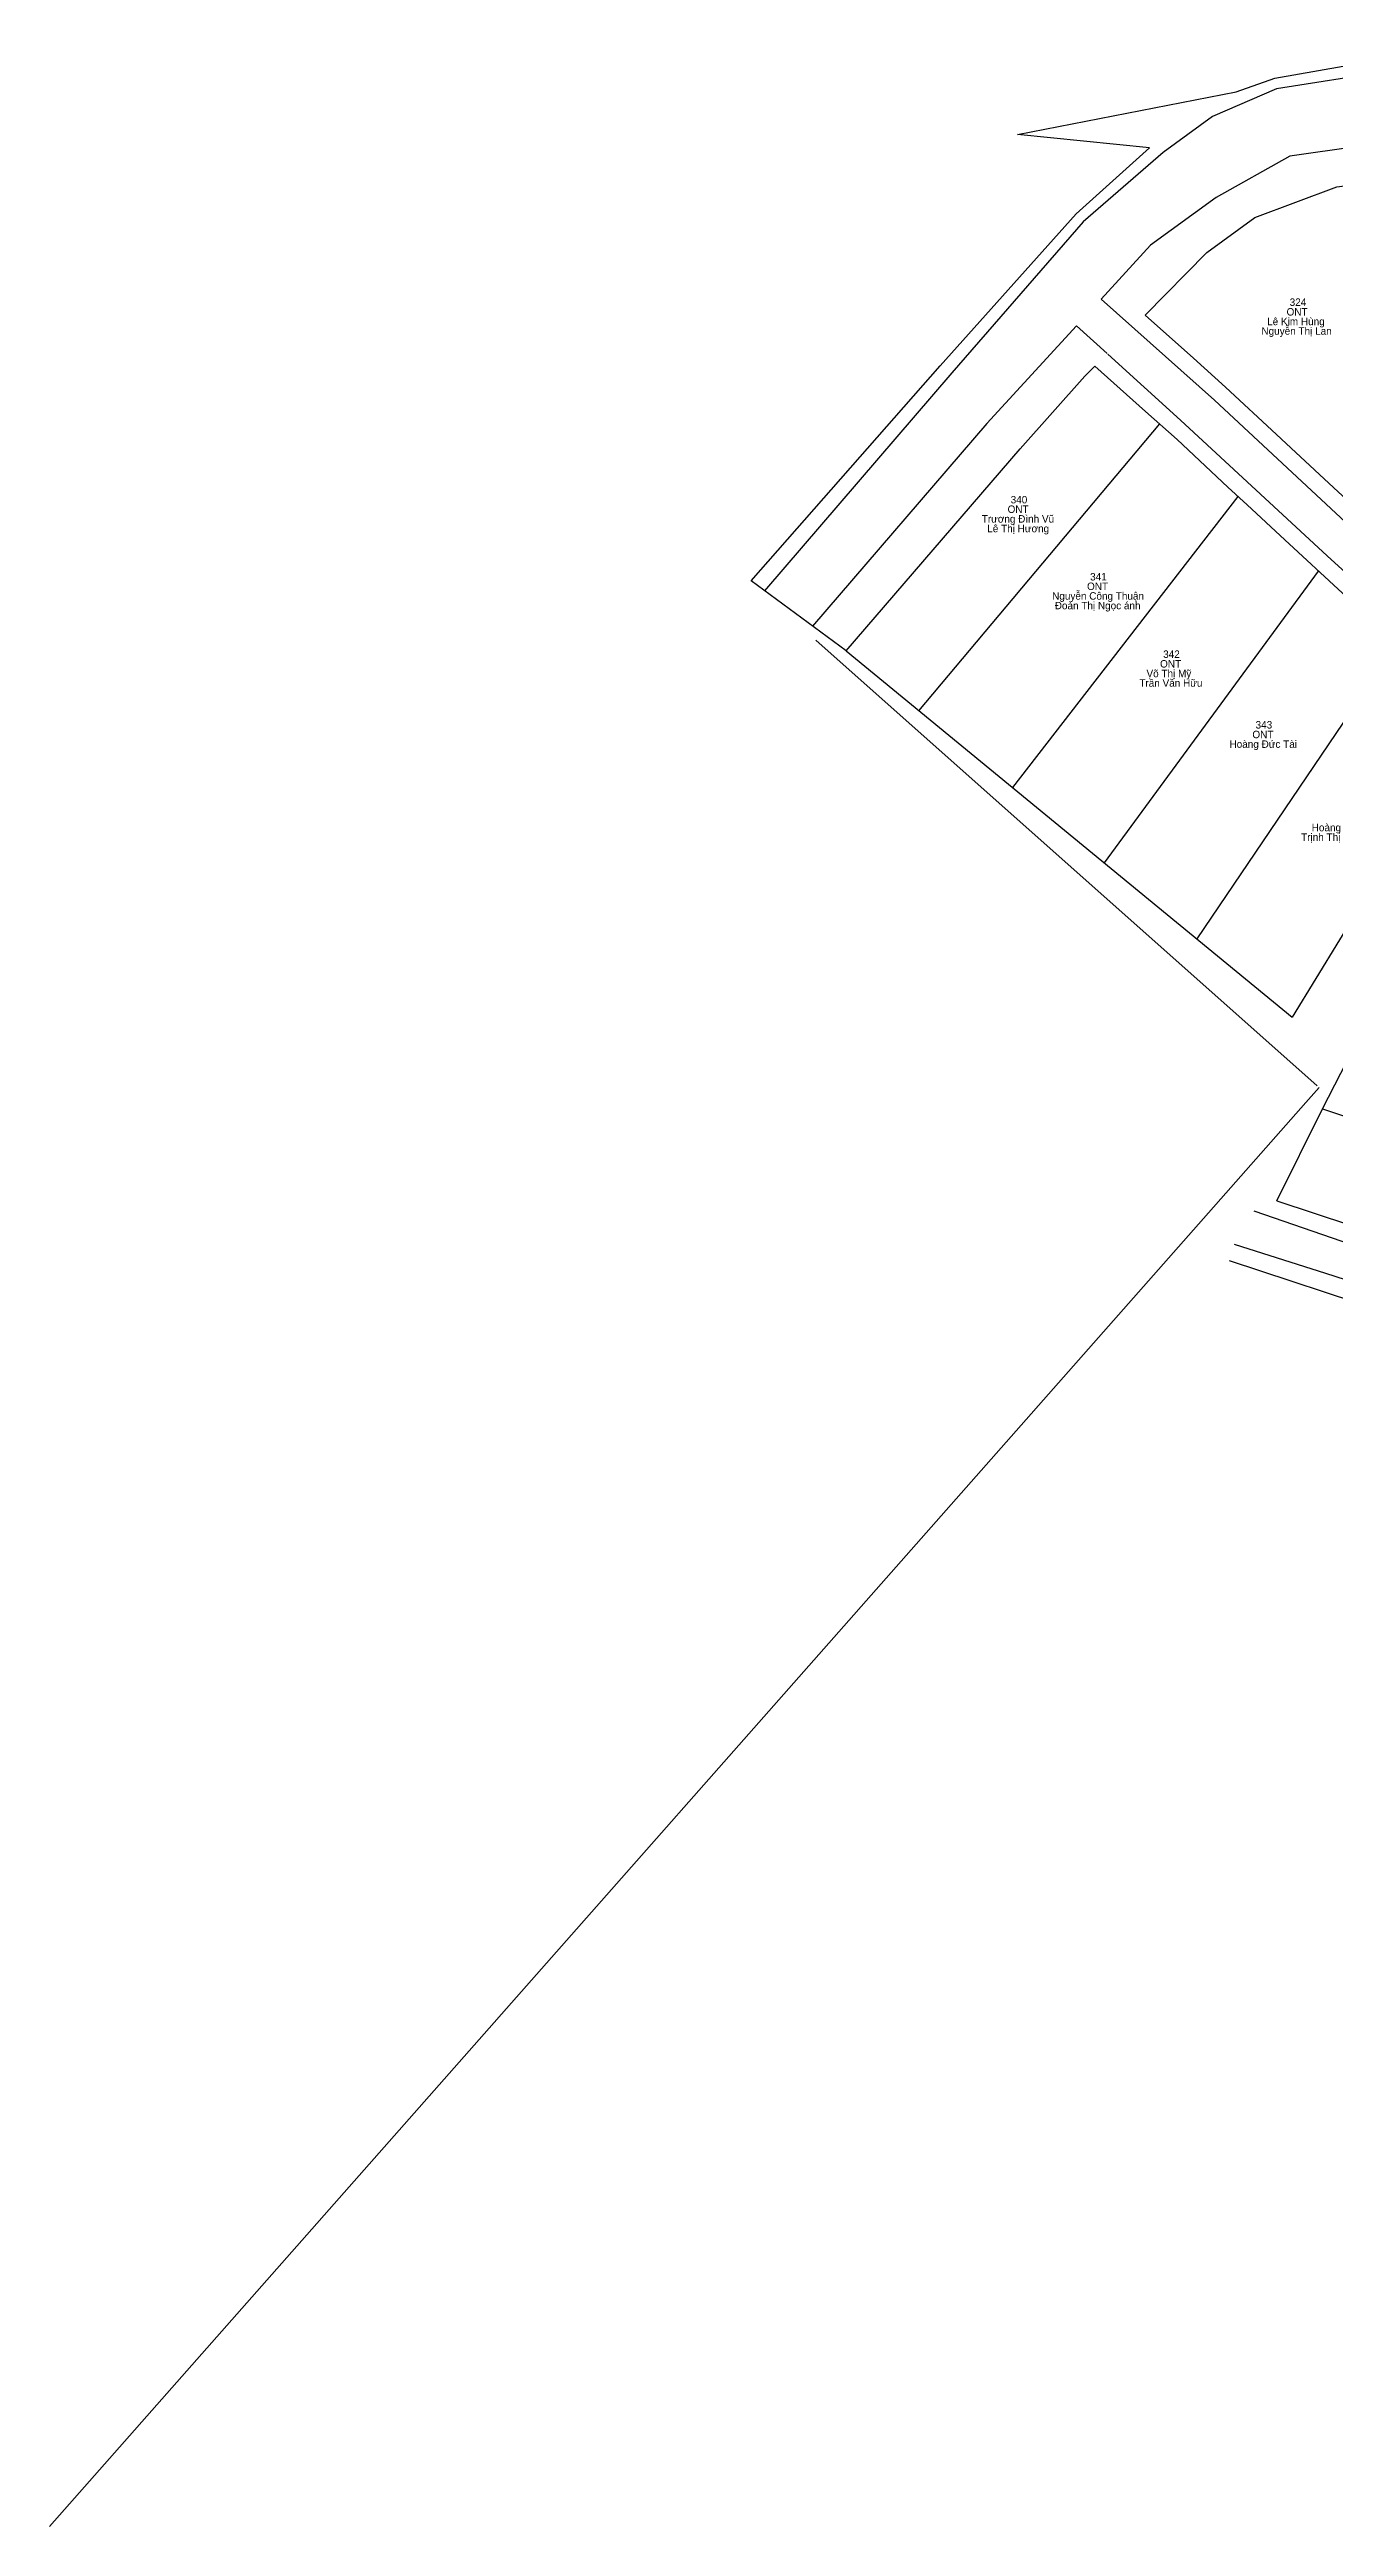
# Model space of a CAD drawing. Extents: x 540459 to 540767, y 1835157 to 1835365.
# Drawn here: x 540458.7 to 540566.5, y 1835156.7 to 1835364.6 of the extents above; entities that cross this region are included whole.
import ezdxf

# ---------------------------------------------------------------- set-up
doc = ezdxf.new("R2010")
doc.units = 0
for name, color, linetype in [('Level 10', 7, 'Continuous'), ('Level 16', 7, 'Continuous'), ('Level 22', 7, 'Continuous'), ('Level 23', 7, 'Continuous'), ('Level 54', 7, 'Continuous')]:
    doc.layers.add(name, color=color, linetype=linetype)

msp = doc.modelspace()

# ---------------------------------------------------------------- linework, layer by layer
at = {"layer": 'Level 10'}
for p, q in [((540531.65, 1835309.09), (540551.88, 1835333.18)), ((540558.43, 1835327.08), (540539.51, 1835302.65)), ((540547.22, 1835296.32), (540565.19, 1835320.82)), ((540522.98, 1835315.03), (540565.08, 1835277.61)), ((540571.82, 1835314.86), (540554.99, 1835289.94)), ((540578.6, 1835308.93), (540562.98, 1835283.38)), ((540564.13, 1835276.21), (540458.66, 1835156.67)), ((540561.69, 1835267.96), (540565.53, 1835275.68)), ((540565.24, 1835277.46), (540564.13, 1835276.21)), ((540565.53, 1835275.68), (540591.88, 1835266.88))]:
    msp.add_line(p, q, dxfattribs=at)
msp.add_lwpolyline([(540565.53, 1835275.68), (540569.63, 1835283.68), (540573.97, 1835291.3)], dxfattribs=at)
at = {"layer": 'Level 22'}
for p, q in [((540573.33, 1835363.15), (540561.66, 1835361.31)), ((540561.66, 1835361.31), (540556.28, 1835358.99)), ((540556.28, 1835358.99), (540552.15, 1835355.95)), ((540552.15, 1835355.95), (540545.43, 1835350.15)), ((540546.94, 1835343.65), (540556.47, 1835335.17)), ((540547.45, 1835339.07), (540544.87, 1835341.4)), ((540553.61, 1835333.5), (540547.5, 1835339.03)), ((540556.47, 1835335.17), (540568.26, 1835324.17)), ((540565.91, 1835322.09), (540553.61, 1835333.5)), ((540572.61, 1835315.99), (540565.91, 1835322.09)), ((540559.76, 1835267.1), (540569.59, 1835263.74)), ((540565.8, 1835261.85), (540558.14, 1835264.3)), ((540573.17, 1835259.49), (540565.8, 1835261.85))]:
    msp.add_line(p, q, dxfattribs=at)
for points in [[(540600.06, 1835354.8), (540580.71, 1835357.35), (540568.49, 1835356.47), (540562.78, 1835355.66), (540556.59, 1835352.19), (540551.09, 1835348.18), (540546.94, 1835343.65)], [(540545.43, 1835350.15), (540534.41, 1835337.47), (540518.67, 1835319.17)], [(540544.87, 1835341.4), (540537.36, 1835333.21), (540522.7, 1835316.2)]]:
    msp.add_lwpolyline(points, dxfattribs=at)
at = {"layer": 'Level 23'}
for p, q in [((540561.53, 1835362.21), (540575.24, 1835364.6)), ((540539.92, 1835357.48), (540558.27, 1835361.06)), ((540558.27, 1835361.06), (540561.53, 1835362.21)), ((540525.53, 1835314.12), (540517.55, 1835320)), ((540561.69, 1835267.96), (540587.76, 1835259.35)), ((540557.7, 1835262.95), (540584.63, 1835254.06))]:
    msp.add_line(p, q, dxfattribs=at)
for points in [[(540517.55, 1835320), (540533.44, 1835338.04), (540544.85, 1835350.8), (540551, 1835356.35), (540539.92, 1835357.48)], [(540550.64, 1835342.31), (540555.81, 1835347.56), (540559.85, 1835350.5), (540566.72, 1835353.08), (540574.06, 1835354.02), (540581.04, 1835354.29), (540588.52, 1835353.2), (540596.88, 1835351.98), (540606.46, 1835350.33), (540613.61, 1835349.01), (540627.32, 1835346.51)], [(540550.64, 1835342.31), (540554.69, 1835338.68), (540557.37, 1835336.27), (540561.67, 1835332.27), (540563.28, 1835330.77), (540566.44, 1835327.83), (540571.26, 1835323.38), (540573.84, 1835321.02), (540577.04, 1835318.28), (540579.54, 1835315.95), (540580.9, 1835314.75), (540582.05, 1835313.87), (540584.34, 1835312.53), (540586.19, 1835311.59), (540588.63, 1835310.88), (540609.49, 1835305.72)], [(540525.53, 1835314.12), (540540.15, 1835331.09), (540545.57, 1835337.17), (540546.42, 1835338.03)], [(540546.42, 1835338.03), (540550.68, 1835334.22), (540553.32, 1835331.85), (540557.58, 1835327.87), (540559.19, 1835326.38), (540562.36, 1835323.43), (540567.2, 1835318.96), (540569.86, 1835316.53), (540573.05, 1835313.81), (540575.51, 1835311.5), (540577.08, 1835310.12), (540578.69, 1835308.88), (540581.47, 1835307.26), (540583.97, 1835305.99), (540587.07, 1835305.09), (540607.03, 1835300.15)]]:
    msp.add_lwpolyline(points, dxfattribs=at)
at = {"layer": 'Level 54'}
msp.add_line((540525.53, 1835314.12), (540562.98, 1835283.38), dxfattribs=at)

# ---------------------------------------------------------------- texts
at = {"layer": 'Level 16'}
for s, p in [('Lê Kim Hùng', (540560.88, 1835341.46)), ('ONT', (540562.51, 1835342.27)), ('324', (540562.77, 1835343.08)), ('Nguyễn Thị Lan', (540560.4, 1835340.66)), ('Trương Đình Vũ', (540536.92, 1835324.89)), ('ONT', (540539.09, 1835325.7)), ('340', (540539.35, 1835326.5)), ('Lê Thị Hương', (540537.38, 1835324.08)), ('Nguyễn Công Thuận', (540542.83, 1835318.42)), ('ONT', (540545.76, 1835319.23)), ('341', (540546.02, 1835320.03)), ('Đoàn Thị Ngọc ánh', (540543.05, 1835317.61)), ('ONT', (540551.89, 1835312.72)), ('342', (540552.15, 1835313.53)), ('Trần Văn Hữu', (540550.15, 1835311.11)), ('Võ Thị Mỹ', (540550.75, 1835311.91)), ('Hoàng Đức Tài', (540557.72, 1835305.98)), ('ONT', (540559.64, 1835306.79)), ('343', (540559.91, 1835307.6)), ('Trịnh Thị Hồng Loan', (540563.73, 1835298.17)), ('Hoàng Đình Tấn', (540564.62, 1835298.98))]:
    msp.add_text(s, height=0.625, dxfattribs=at).set_placement(p)

doc.saveas('drawing.dxf')
